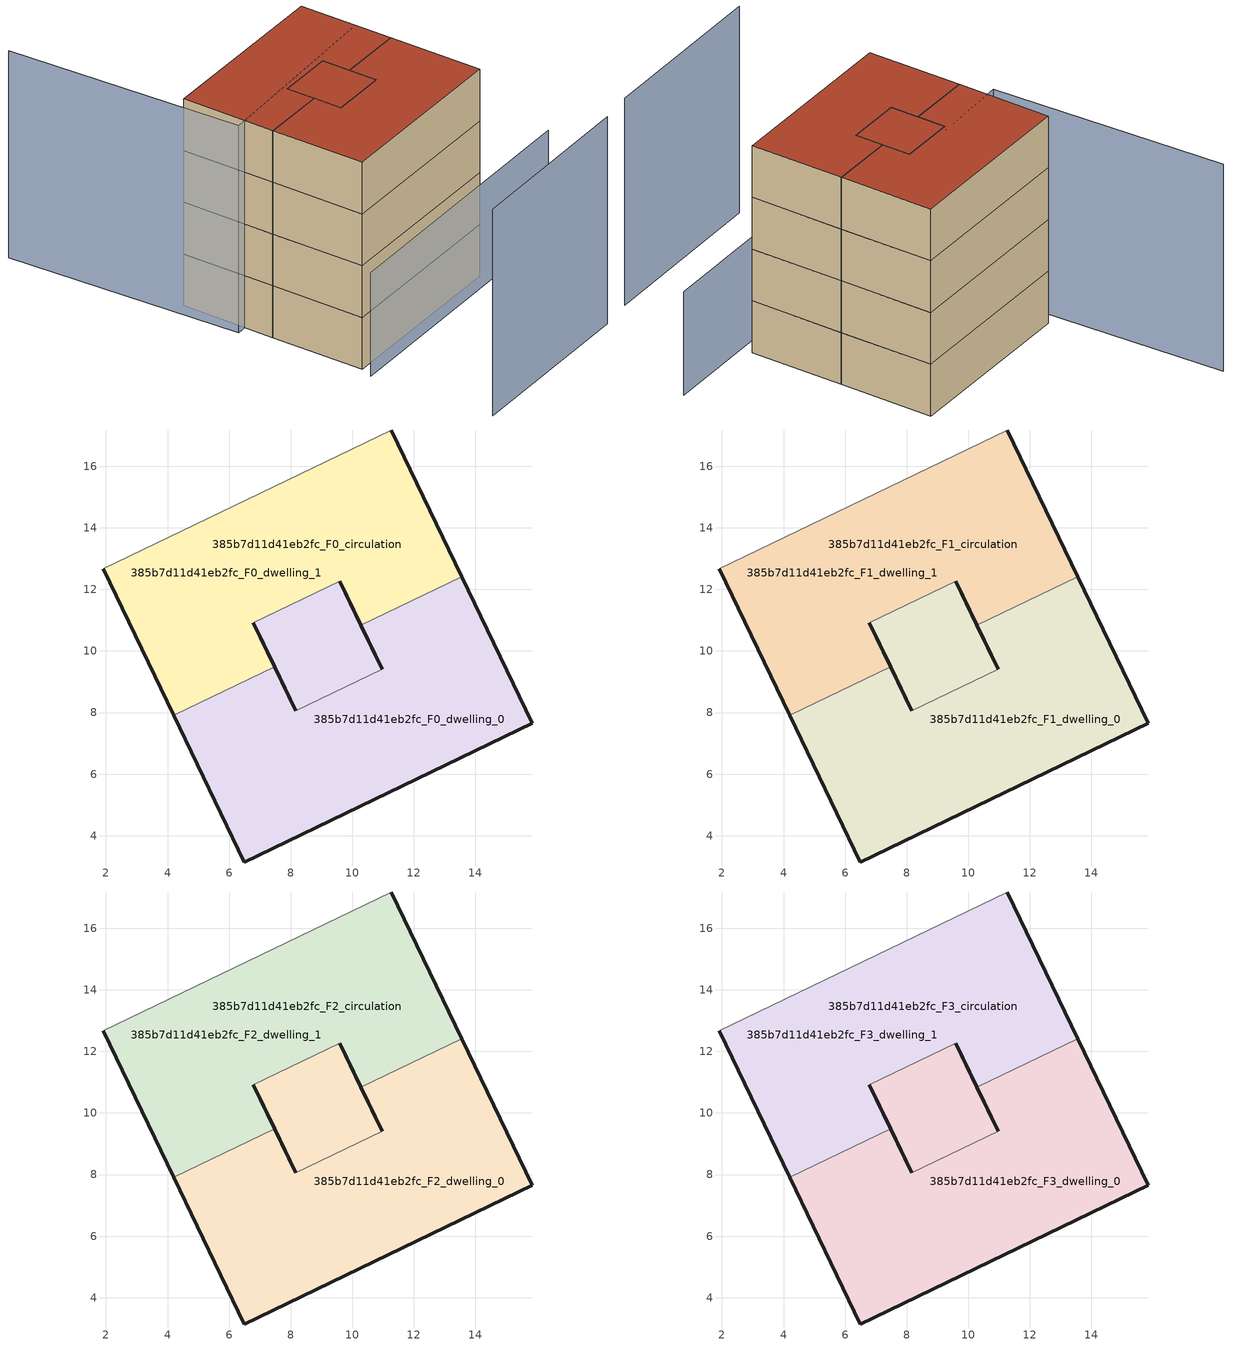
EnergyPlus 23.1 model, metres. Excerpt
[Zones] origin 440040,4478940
385b7d11d41eb2fc_F0_dwelling_0
 floor ground (EU_floor_Construction): 13.56,12.41 15.85,7.65 6.5,3.14 4.2,7.91 7.48,9.49 8.16,8.06 10.97,9.41 10.28,10.84 z0; 9.59,12.27 10.28,10.84 10.97,9.41 8.16,8.06 6.79,10.92 z0
 wall outside (EU_wall_Construction): 4.2,7.91 6.5,3.14 15.85,7.65 13.56,12.41 / 10.28,10.84 10.97,9.41 / 8.16,8.06 7.48,9.49 z0:3
 wall to 385b7d11d41eb2fc_F0_dwelling_1 (EU_wall_Construction): 13.56,12.41 10.28,10.84 / 7.48,9.49 4.2,7.91 z0:3
 wall to 385b7d11d41eb2fc_F0_circulation (EU_wall_Construction): 10.97,9.41 8.16,8.06 z0:3
385b7d11d41eb2fc_F0_dwelling_1
 floor ground (EU_floor_Construction): 9.59,12.27 10.28,10.84 10.97,9.41 8.16,8.06 6.79,10.92 z0; 11.26,17.18 13.56,12.41 10.28,10.84 9.59,12.27 6.79,10.92 7.48,9.49 4.2,7.91 1.91,12.68 z0
 wall outside (EU_wall_Construction): 1.91,12.68 4.2,7.91 / 7.48,9.49 6.79,10.92 / 9.59,12.27 10.28,10.84 / 13.56,12.41 11.26,17.18 z0:3
 wall adiabatic (EU_wall_Construction): 11.26,17.18 1.91,12.68 z0:3
 wall to 385b7d11d41eb2fc_F0_circulation (EU_wall_Construction): 6.79,10.92 9.59,12.27 z0:3
385b7d11d41eb2fc_F0_circulation
 floor ground (EU_floor_Construction): 13.56,12.41 15.85,7.65 6.5,3.14 4.2,7.91 7.48,9.49 8.16,8.06 10.97,9.41 10.28,10.84 z0; 9.59,12.27 10.28,10.84 10.97,9.41 8.16,8.06 7.48,9.49 6.79,10.92 z0; 11.26,17.18 13.56,12.41 10.28,10.84 9.59,12.27 6.79,10.92 7.48,9.49 4.2,7.91 1.91,12.68 z0
 wall outside (EU_wall_Construction): 6.79,10.92 8.16,8.06 / 10.97,9.41 9.59,12.27 z0:3
385b7d11d41eb2fc_F1_dwelling_0
 floor outside (EU_floor_Construction): 13.56,12.41 15.85,7.65 6.5,3.14 4.2,7.91 7.48,9.49 8.16,8.06 10.97,9.41 10.28,10.84 z3; 9.59,12.27 10.28,10.84 10.97,9.41 8.16,8.06 6.79,10.92 z3
 wall outside (EU_wall_Construction): 4.2,7.91 6.5,3.14 15.85,7.65 13.56,12.41 / 10.28,10.84 10.97,9.41 / 8.16,8.06 7.48,9.49 z3:6
 wall to 385b7d11d41eb2fc_F1_dwelling_1 (EU_wall_Construction): 13.56,12.41 10.28,10.84 / 7.48,9.49 4.2,7.91 z3:6
 wall to 385b7d11d41eb2fc_F1_circulation (EU_wall_Construction): 10.97,9.41 8.16,8.06 z3:6
385b7d11d41eb2fc_F1_dwelling_1
 floor to 385b7d11d41eb2fc_F0_dwelling_1 (EU_floor_Construction): 11.26,17.18 13.56,12.41 10.28,10.84 9.59,12.27 6.79,10.92 7.48,9.49 4.2,7.91 1.91,12.68 z3; 9.59,12.27 10.28,10.84 10.97,9.41 8.16,8.06 6.79,10.92 z3
 wall outside (EU_wall_Construction): 1.91,12.68 4.2,7.91 / 7.48,9.49 6.79,10.92 / 9.59,12.27 10.28,10.84 / 13.56,12.41 11.26,17.18 z3:6
 wall adiabatic (EU_wall_Construction): 11.26,17.18 1.91,12.68 z3:6
 wall to 385b7d11d41eb2fc_F1_circulation (EU_wall_Construction): 6.79,10.92 9.59,12.27 z3:6
385b7d11d41eb2fc_F1_circulation
 floor outside (EU_floor_Construction): 11.26,17.18 13.56,12.41 10.28,10.84 9.59,12.27 6.79,10.92 7.48,9.49 4.2,7.91 1.91,12.68 z3
 floor to 385b7d11d41eb2fc_F0_circulation (EU_floor_Construction): 13.56,12.41 15.85,7.65 6.5,3.14 4.2,7.91 7.48,9.49 8.16,8.06 10.97,9.41 10.28,10.84 z3; 9.59,12.27 10.28,10.84 10.97,9.41 8.16,8.06 7.48,9.49 6.79,10.92 z3
 wall outside (EU_wall_Construction): 6.79,10.92 8.16,8.06 / 10.97,9.41 9.59,12.27 z3:6
385b7d11d41eb2fc_F2_dwelling_0
 floor outside (EU_floor_Construction): 13.56,12.41 15.85,7.65 6.5,3.14 4.2,7.91 7.48,9.49 8.16,8.06 10.97,9.41 10.28,10.84 z6; 9.59,12.27 10.28,10.84 10.97,9.41 8.16,8.06 6.79,10.92 z6
 wall outside (EU_wall_Construction): 4.2,7.91 6.5,3.14 15.85,7.65 13.56,12.41 / 10.28,10.84 10.97,9.41 / 8.16,8.06 7.48,9.49 z6:9
 wall to 385b7d11d41eb2fc_F2_dwelling_1 (EU_wall_Construction): 13.56,12.41 10.28,10.84 / 7.48,9.49 4.2,7.91 z6:9
 wall to 385b7d11d41eb2fc_F2_circulation (EU_wall_Construction): 10.97,9.41 8.16,8.06 z6:9
385b7d11d41eb2fc_F2_dwelling_1
 floor to 385b7d11d41eb2fc_F1_dwelling_1 (EU_floor_Construction): 11.26,17.18 13.56,12.41 10.28,10.84 9.59,12.27 6.79,10.92 7.48,9.49 4.2,7.91 1.91,12.68 z6; 9.59,12.27 10.28,10.84 10.97,9.41 8.16,8.06 6.79,10.92 z6
 wall outside (EU_wall_Construction): 1.91,12.68 4.2,7.91 / 7.48,9.49 6.79,10.92 / 9.59,12.27 10.28,10.84 / 13.56,12.41 11.26,17.18 z6:9
 wall adiabatic (EU_wall_Construction): 11.26,17.18 1.91,12.68 z6:9
 wall to 385b7d11d41eb2fc_F2_circulation (EU_wall_Construction): 6.79,10.92 9.59,12.27 z6:9
385b7d11d41eb2fc_F2_circulation
 floor outside (EU_floor_Construction): 11.26,17.18 13.56,12.41 10.28,10.84 9.59,12.27 6.79,10.92 7.48,9.49 4.2,7.91 1.91,12.68 z6
 floor to 385b7d11d41eb2fc_F1_circulation (EU_floor_Construction): 13.56,12.41 15.85,7.65 6.5,3.14 4.2,7.91 7.48,9.49 8.16,8.06 10.97,9.41 10.28,10.84 z6; 9.59,12.27 10.28,10.84 10.97,9.41 8.16,8.06 7.48,9.49 6.79,10.92 z6
 wall outside (EU_wall_Construction): 6.79,10.92 8.16,8.06 / 10.97,9.41 9.59,12.27 z6:9
385b7d11d41eb2fc_F3_dwelling_0
 floor outside (EU_floor_Construction): 13.56,12.41 15.85,7.65 6.5,3.14 4.2,7.91 7.48,9.49 8.16,8.06 10.97,9.41 10.28,10.84 z9; 9.59,12.27 10.28,10.84 10.97,9.41 8.16,8.06 6.79,10.92 z9
 wall outside (EU_wall_Construction): 4.2,7.91 6.5,3.14 15.85,7.65 13.56,12.41 / 10.28,10.84 10.97,9.41 / 8.16,8.06 7.48,9.49 z9:12
 wall to 385b7d11d41eb2fc_F3_dwelling_1 (EU_wall_Construction): 13.56,12.41 10.28,10.84 / 7.48,9.49 4.2,7.91 z9:12
 wall to 385b7d11d41eb2fc_F3_circulation (EU_wall_Construction): 10.97,9.41 8.16,8.06 z9:12
 roof outside (EU_roof_Construction): 15.85,7.65 13.56,12.41 10.28,10.84 10.97,9.41 8.16,8.06 7.48,9.49 4.2,7.91 6.5,3.14 z12; 10.97,9.41 10.28,10.84 9.59,12.27 6.79,10.92 8.16,8.06 z12
385b7d11d41eb2fc_F3_dwelling_1
 floor to 385b7d11d41eb2fc_F2_dwelling_1 (EU_floor_Construction): 11.26,17.18 13.56,12.41 10.28,10.84 9.59,12.27 6.79,10.92 7.48,9.49 4.2,7.91 1.91,12.68 z9; 9.59,12.27 10.28,10.84 10.97,9.41 8.16,8.06 6.79,10.92 z9
 wall outside (EU_wall_Construction): 1.91,12.68 4.2,7.91 / 7.48,9.49 6.79,10.92 / 9.59,12.27 10.28,10.84 / 13.56,12.41 11.26,17.18 z9:12
 wall adiabatic (EU_wall_Construction): 11.26,17.18 1.91,12.68 z9:12
 wall to 385b7d11d41eb2fc_F3_circulation (EU_wall_Construction): 6.79,10.92 9.59,12.27 z9:12
 roof outside (EU_roof_Construction): 10.28,10.84 13.56,12.41 11.26,17.18 1.91,12.68 4.2,7.91 7.48,9.49 6.79,10.92 9.59,12.27 z12; 10.97,9.41 10.28,10.84 9.59,12.27 6.79,10.92 8.16,8.06 z12
385b7d11d41eb2fc_F3_circulation
 floor outside (EU_floor_Construction): 11.26,17.18 13.56,12.41 10.28,10.84 9.59,12.27 6.79,10.92 7.48,9.49 4.2,7.91 1.91,12.68 z9
 floor to 385b7d11d41eb2fc_F2_circulation (EU_floor_Construction): 13.56,12.41 15.85,7.65 6.5,3.14 4.2,7.91 7.48,9.49 8.16,8.06 10.97,9.41 10.28,10.84 z9; 9.59,12.27 10.28,10.84 10.97,9.41 8.16,8.06 7.48,9.49 6.79,10.92 z9
 wall outside (EU_wall_Construction): 6.79,10.92 8.16,8.06 / 10.97,9.41 9.59,12.27 z9:12
 roof outside (EU_roof_Construction): 15.85,7.65 13.56,12.41 10.28,10.84 10.97,9.41 8.16,8.06 7.48,9.49 4.2,7.91 6.5,3.14 z12; 10.97,9.41 10.28,10.84 9.59,12.27 6.79,10.92 7.48,9.49 8.16,8.06 z12; 10.28,10.84 13.56,12.41 11.26,17.18 1.91,12.68 4.2,7.91 7.48,9.49 6.79,10.92 9.59,12.27 z12
shading: 9.83,-3.84 19.02,0.69 / 12.58,14.25 2.98,9.15 / 2.98,9.15 -3.24,20.87 z0:12; 6.53,2.39 20.77,9.37 z0:6
[Building]
EU S2 Campaign: North Axis=0; Terrain=City; Solar Distribution=FullExterior
[Site:Location]
Madrid: Latitude=40.5; Longitude=-3.5; Time Zone=1; Elevation=609
[SizingPeriod:WeatherFileDays]
AnnualSizingPeriod: Begin Month=1; Begin Day of Month=1; End Month=12; End Day of Month=31; Day of Week for Start Day=Monday; Use Weather File Daylight Saving Period=No; Use Weather File Rain and Snow Indicators=No
[MATERIAL]
EU_InternalMass_Material: Roughness=MediumRough; Thickness=0.1; Conductivity=1; Density=1800; Specific Heat=900; Thermal Absorptance=0.9; Solar Absorptance=0.7; Visible Absorptance=0.7
[MATERIAL:NOMASS] Roughness=MediumRough; Thermal Absorptance=0.9; Solar Absorptance=0.7; Visible Absorptance=0.7
Name | Thermal Resistance
EU_wall_NoMass | 1.60022
EU_roof_NoMass | 1.57597
EU_floor_NoMass | 0.470652
[CONSTRUCTION]
EU_wall_Construction: EU_wall_NoMass
EU_roof_Construction: EU_roof_NoMass
EU_floor_Construction: EU_floor_NoMass
EU_InternalMass_Construction: EU_InternalMass_Material
[ZONE] Type=1; Multiplier=1; Ceiling Height=autocalculate; Floor Area=autocalculate; Part of Total Floor Area=Yes
Name | Volume
385b7d11d41eb2fc_F0_dwelling_0; 385b7d11d41eb2fc_F1_dwelling_0; 385b7d11d41eb2fc_F2_dwelling_0; 385b7d11d41eb2fc_F3_dwelling_0 | 179.524
385b7d11d41eb2fc_F0_dwelling_1; 385b7d11d41eb2fc_F1_dwelling_1; 385b7d11d41eb2fc_F2_dwelling_1; 385b7d11d41eb2fc_F3_dwelling_1 | 179.523
385b7d11d41eb2fc_F0_circulation; 385b7d11d41eb2fc_F1_circulation; 385b7d11d41eb2fc_F2_circulation; 385b7d11d41eb2fc_F3_circulation | 329.401
[INTERNALMASS] Construction=EU_InternalMass_Construction; Surface Area=49.9592
Name | Zone or ZoneList
385b7d11d41eb2fc_F0_dwelling_0_EU_InternalMass | 385b7d11d41eb2fc_F0_dwelling_0
385b7d11d41eb2fc_F0_dwelling_1_EU_InternalMass | 385b7d11d41eb2fc_F0_dwelling_1
385b7d11d41eb2fc_F1_dwelling_0_EU_InternalMass | 385b7d11d41eb2fc_F1_dwelling_0
385b7d11d41eb2fc_F1_dwelling_1_EU_InternalMass | 385b7d11d41eb2fc_F1_dwelling_1
385b7d11d41eb2fc_F2_dwelling_0_EU_InternalMass | 385b7d11d41eb2fc_F2_dwelling_0
385b7d11d41eb2fc_F2_dwelling_1_EU_InternalMass | 385b7d11d41eb2fc_F2_dwelling_1
385b7d11d41eb2fc_F3_dwelling_0_EU_InternalMass | 385b7d11d41eb2fc_F3_dwelling_0
385b7d11d41eb2fc_F3_dwelling_1_EU_InternalMass | 385b7d11d41eb2fc_F3_dwelling_1
[OTHEREQUIPMENT] Fuel Type=Electricity; Design Level Calculation Method=Watts/Area; Power per Zone Floor Area=1; Fraction Latent=0; Fraction Radiant=0; Fraction Lost=0; Carbon Dioxide Generation Rate=0; EndUse Subcategory=EU_Step8_InternalGains
Name | Zone or ZoneList or Space or SpaceList | Schedule
EU_Step8_InternalGain_385b7d11d41eb2fc_F0_dwelling_0_f000 | 385b7d11d41eb2fc_F0_dwelling_0 | EU_Step8_GainSchedule_385b7d11d41eb2fc_F0_dwelling_0_f000
EU_Step8_InternalGain_385b7d11d41eb2fc_F0_dwelling_1_f000 | 385b7d11d41eb2fc_F0_dwelling_1 | EU_Step8_GainSchedule_385b7d11d41eb2fc_F0_dwelling_1_f000
EU_Step8_InternalGain_385b7d11d41eb2fc_F1_dwelling_0_f000 | 385b7d11d41eb2fc_F1_dwelling_0 | EU_Step8_GainSchedule_385b7d11d41eb2fc_F1_dwelling_0_f000
EU_Step8_InternalGain_385b7d11d41eb2fc_F1_dwelling_1_f000 | 385b7d11d41eb2fc_F1_dwelling_1 | EU_Step8_GainSchedule_385b7d11d41eb2fc_F1_dwelling_1_f000
EU_Step8_InternalGain_385b7d11d41eb2fc_F2_dwelling_0_f000 | 385b7d11d41eb2fc_F2_dwelling_0 | EU_Step8_GainSchedule_385b7d11d41eb2fc_F2_dwelling_0_f000
EU_Step8_InternalGain_385b7d11d41eb2fc_F2_dwelling_1_f000 | 385b7d11d41eb2fc_F2_dwelling_1 | EU_Step8_GainSchedule_385b7d11d41eb2fc_F2_dwelling_1_f000
EU_Step8_InternalGain_385b7d11d41eb2fc_F3_dwelling_0_f000 | 385b7d11d41eb2fc_F3_dwelling_0 | EU_Step8_GainSchedule_385b7d11d41eb2fc_F3_dwelling_0_f000
EU_Step8_InternalGain_385b7d11d41eb2fc_F3_dwelling_1_f000 | 385b7d11d41eb2fc_F3_dwelling_1 | EU_Step8_GainSchedule_385b7d11d41eb2fc_F3_dwelling_1_f000
[ZONEINFILTRATION:DESIGNFLOWRATE] Schedule=EU_AlwaysOn; Design Flow Rate Calculation Method=Flow/Area; Flow Rate per Floor Area=0.0005; Constant Term Coefficient=1; Temperature Term Coefficient=0; Velocity Term Coefficient=0; Velocity Squared Term Coefficient=0
Name | Zone or ZoneList or Space or SpaceList
EU_Circulation_Infiltration_385b7d11d41eb2fc_F0_circulation | 385b7d11d41eb2fc_F0_circulation
EU_Circulation_Infiltration_385b7d11d41eb2fc_F1_circulation | 385b7d11d41eb2fc_F1_circulation
EU_Circulation_Infiltration_385b7d11d41eb2fc_F2_circulation | 385b7d11d41eb2fc_F2_circulation
EU_Circulation_Infiltration_385b7d11d41eb2fc_F3_circulation | 385b7d11d41eb2fc_F3_circulation
[ZONEVENTILATION:DESIGNFLOWRATE] Schedule=EU_AlwaysOn; Design Flow Rate Calculation Method=AirChanges/Hour; Air Changes per Hour=0.480704; Ventilation Type=Natural; Fan Pressure Rise=0; Fan Total Efficiency=1; Constant Term Coefficient=1; Temperature Term Coefficient=0; Velocity Term Coefficient=0; Velocity Squared Term Coefficient=0; Minimum Indoor Temperature=-100; Maximum Indoor Temperature=100; Delta Temperature=-100; Minimum Outdoor Temperature=-100; Maximum Outdoor Temperature=100; Maximum Wind Speed=40
Name | Zone or ZoneList or Space or SpaceList
EU_ConstantAir_385b7d11d41eb2fc_F0_dwelling_0 | 385b7d11d41eb2fc_F0_dwelling_0
EU_ConstantAir_385b7d11d41eb2fc_F0_dwelling_1 | 385b7d11d41eb2fc_F0_dwelling_1
EU_ConstantAir_385b7d11d41eb2fc_F1_dwelling_0 | 385b7d11d41eb2fc_F1_dwelling_0
EU_ConstantAir_385b7d11d41eb2fc_F1_dwelling_1 | 385b7d11d41eb2fc_F1_dwelling_1
EU_ConstantAir_385b7d11d41eb2fc_F2_dwelling_0 | 385b7d11d41eb2fc_F2_dwelling_0
EU_ConstantAir_385b7d11d41eb2fc_F2_dwelling_1 | 385b7d11d41eb2fc_F2_dwelling_1
EU_ConstantAir_385b7d11d41eb2fc_F3_dwelling_0 | 385b7d11d41eb2fc_F3_dwelling_0
EU_ConstantAir_385b7d11d41eb2fc_F3_dwelling_1 | 385b7d11d41eb2fc_F3_dwelling_1
[HVACTEMPLATE:THERMOSTAT] Constant Heating Setpoint=20; Constant Cooling Setpoint=50
EU_HeatOnly_385b7d11d41eb2fc_F0_dwelling_0; EU_HeatOnly_385b7d11d41eb2fc_F0_dwelling_1; EU_HeatOnly_385b7d11d41eb2fc_F1_dwelling_0; EU_HeatOnly_385b7d11d41eb2fc_F1_dwelling_1; EU_HeatOnly_385b7d11d41eb2fc_F2_dwelling_0; EU_HeatOnly_385b7d11d41eb2fc_F2_dwelling_1; EU_HeatOnly_385b7d11d41eb2fc_F3_dwelling_0; EU_HeatOnly_385b7d11d41eb2fc_F3_dwelling_1
[HVACTEMPLATE:ZONE:IDEALLOADSAIRSYSTEM] System Availability Schedule=EU_AlwaysOn; Maximum Heating Supply Air Temperature=50; Minimum Cooling Supply Air Temperature=13; Maximum Heating Supply Air Humidity Ratio=0.0156; Minimum Cooling Supply Air Humidity Ratio=0.0077; Heating Limit=NoLimit; Cooling Limit=NoLimit; Heating Availability Schedule=EU_AlwaysOn; Cooling Availability Schedule=EU_CoolingOff; Dehumidification Control Type=ConstantSensibleHeatRatio; Cooling Sensible Heat Ratio=0.7; Dehumidification Setpoint=60; Humidification Control Type=None; Humidification Setpoint=30; Outdoor Air Method=None; Outdoor Air Flow Rate per Person=0.00944; Outdoor Air Flow Rate per Zone Floor Area=0; Outdoor Air Flow Rate per Zone=0; Demand Controlled Ventilation Type=None; Outdoor Air Economizer Type=NoEconomizer; Heat Recovery Type=None; Sensible Heat Recovery Effectiveness=0.7; Latent Heat Recovery Effectiveness=0.65
Name | Template Thermostat
385b7d11d41eb2fc_F0_dwelling_0 | EU_HeatOnly_385b7d11d41eb2fc_F0_dwelling_0
385b7d11d41eb2fc_F0_dwelling_1 | EU_HeatOnly_385b7d11d41eb2fc_F0_dwelling_1
385b7d11d41eb2fc_F1_dwelling_0 | EU_HeatOnly_385b7d11d41eb2fc_F1_dwelling_0
385b7d11d41eb2fc_F1_dwelling_1 | EU_HeatOnly_385b7d11d41eb2fc_F1_dwelling_1
385b7d11d41eb2fc_F2_dwelling_0 | EU_HeatOnly_385b7d11d41eb2fc_F2_dwelling_0
385b7d11d41eb2fc_F2_dwelling_1 | EU_HeatOnly_385b7d11d41eb2fc_F2_dwelling_1
385b7d11d41eb2fc_F3_dwelling_0 | EU_HeatOnly_385b7d11d41eb2fc_F3_dwelling_0
385b7d11d41eb2fc_F3_dwelling_1 | EU_HeatOnly_385b7d11d41eb2fc_F3_dwelling_1
[SIZING:ZONE] Zone Cooling Design Supply Air Temperature Input Method=SupplyAirTemperature; Zone Cooling Design Supply Air Temperature=13; Zone Heating Design Supply Air Temperature Input Method=SupplyAirTemperature; Zone Heating Design Supply Air Temperature=50; Zone Cooling Design Supply Air Humidity Ratio=0.008; Zone Heating Design Supply Air Humidity Ratio=0.008; Cooling Design Air Flow Method=DesignDay; Cooling Design Air Flow Rate=0; Cooling Minimum Air Flow per Zone Floor Area=0.000762; Cooling Minimum Air Flow=0; Cooling Minimum Air Flow Fraction=0.2; Heating Design Air Flow Method=DesignDay; Heating Design Air Flow Rate=0; Heating Maximum Air Flow per Zone Floor Area=0.002032; Heating Maximum Air Flow=0.141576; Heating Maximum Air Flow Fraction=0.3; Account for Dedicated Outdoor Air System=No; Dedicated Outdoor Air System Control Strategy=NeutralSupplyAir; Dedicated Outdoor Air Low Setpoint Temperature for Design=autosize; Dedicated Outdoor Air High Setpoint Temperature for Design=autosize; Zone Load Sizing Method=Sensible Load Only No Latent Load; Zone Latent Cooling Design Supply Air Humidity Ratio Input Method=HumidityRatioDifference; Zone Cooling Design Supply Air Humidity Ratio Difference=0.005; Zone Latent Heating Design Supply Air Humidity Ratio Input Method=HumidityRatioDifference; Zone Humidification Design Supply Air Humidity Ratio Difference=0.005
385b7d11d41eb2fc_F0_dwelling_0; 385b7d11d41eb2fc_F0_dwelling_1; 385b7d11d41eb2fc_F1_dwelling_0; 385b7d11d41eb2fc_F1_dwelling_1; 385b7d11d41eb2fc_F2_dwelling_0; 385b7d11d41eb2fc_F2_dwelling_1; 385b7d11d41eb2fc_F3_dwelling_0; 385b7d11d41eb2fc_F3_dwelling_1
[SCHEDULE:CONSTANT]
Name | Hourly Value
EU_AlwaysOn | 1
EU_CoolingOff | 0
[SCHEDULE:FILE] Column Number=1; Rows to Skip at Top=0; Number of Hours of Data=8760; Column Separator=Comma; Interpolate to Timestep=No; Minutes per Item=60; Adjust Schedule for Daylight Savings=Yes
Name | File
EU_Step8_GainSchedule_385b7d11d41eb2fc_F0_dwelling_0_f000 | ../../schedules/385b7d11d41eb2fc/385b7d11d41eb2fc_F0_dwelling_0_f000_gain.csv
EU_Step8_GainSchedule_385b7d11d41eb2fc_F0_dwelling_1_f000 | ../../schedules/385b7d11d41eb2fc/385b7d11d41eb2fc_F0_dwelling_1_f000_gain.csv
EU_Step8_GainSchedule_385b7d11d41eb2fc_F1_dwelling_0_f000 | ../../schedules/385b7d11d41eb2fc/385b7d11d41eb2fc_F1_dwelling_0_f000_gain.csv
EU_Step8_GainSchedule_385b7d11d41eb2fc_F1_dwelling_1_f000 | ../../schedules/385b7d11d41eb2fc/385b7d11d41eb2fc_F1_dwelling_1_f000_gain.csv
EU_Step8_GainSchedule_385b7d11d41eb2fc_F2_dwelling_0_f000 | ../../schedules/385b7d11d41eb2fc/385b7d11d41eb2fc_F2_dwelling_0_f000_gain.csv
EU_Step8_GainSchedule_385b7d11d41eb2fc_F2_dwelling_1_f000 | ../../schedules/385b7d11d41eb2fc/385b7d11d41eb2fc_F2_dwelling_1_f000_gain.csv
EU_Step8_GainSchedule_385b7d11d41eb2fc_F3_dwelling_0_f000 | ../../schedules/385b7d11d41eb2fc/385b7d11d41eb2fc_F3_dwelling_0_f000_gain.csv
EU_Step8_GainSchedule_385b7d11d41eb2fc_F3_dwelling_1_f000 | ../../schedules/385b7d11d41eb2fc/385b7d11d41eb2fc_F3_dwelling_1_f000_gain.csv
